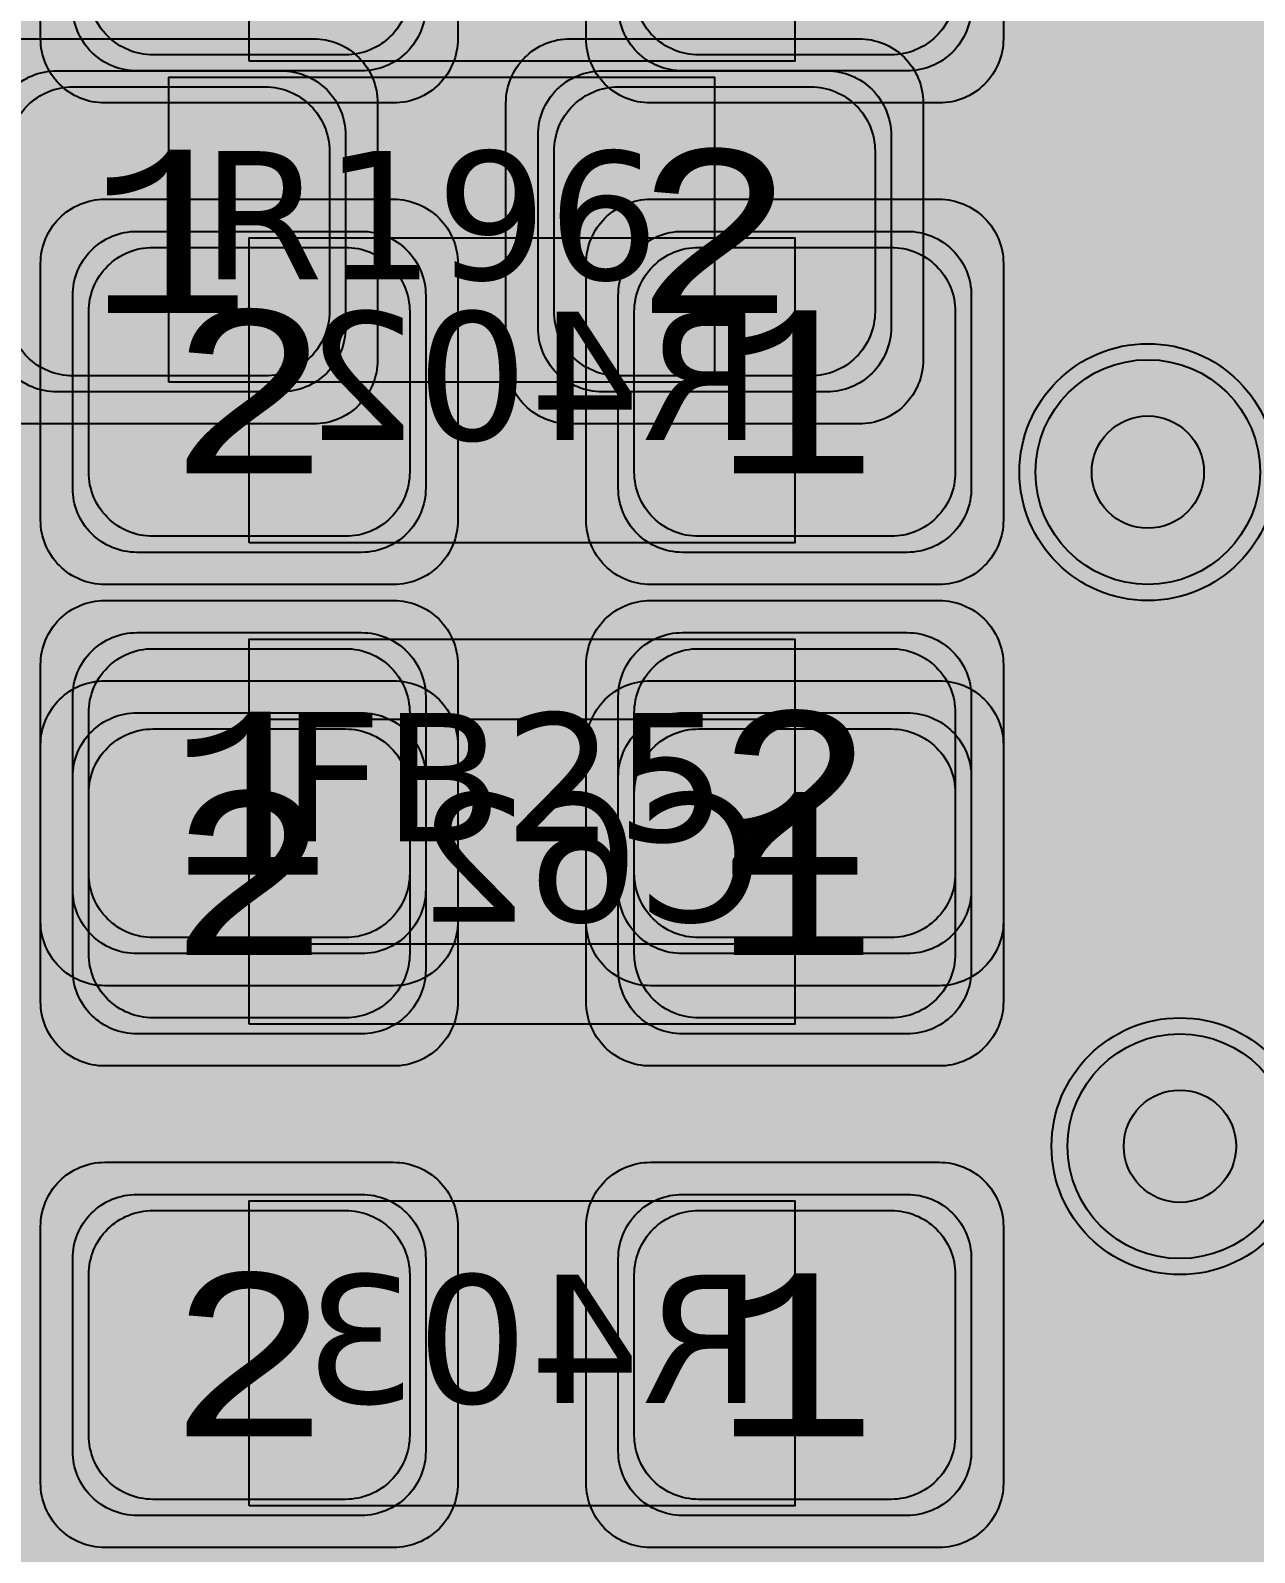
# Model space of a CAD drawing. Extents: x -28 to 199, y -61 to 255.
# Drawn here: x 136.218 to 140.033, y 106.134 to 110.876 of the extents above; entities that cross this region are included whole.
import ezdxf
from ezdxf.enums import TextEntityAlignment as Align

# ---------------------------------------------------------------- set-up
doc = ezdxf.new("R2010")
doc.units = 0
doc.header["$MEASUREMENT"] = 0
for name, color, linetype in [('ASSEMBLY_OUTLINES_BTM', 191, 'CONTINUOUS'), ('ASSEMBLY_OUTLINES_TOP', 102, 'CONTINUOUS'), ('ASSEMBLY_PART_NUMBERS_BTM', 191, 'CONTINUOUS'), ('ASSEMBLY_PART_NUMBERS_TOP', 102, 'CONTINUOUS'), ('ASSEMBLY_REF_DES_BTM', 191, 'CONTINUOUS'), ('ASSEMBLY_REF_DES_TOP', 102, 'CONTINUOUS'), ('DRILL_DRAWING', 21, 'CONTINUOUS'), ('GENERATED_SILKSCREEN_BTM', 255, 'CONTINUOUS'), ('GENERATED_SILKSCREEN_TOP', 140, 'CONTINUOUS'), ('PART_PADS_SMD_BTM', 10, 'CONTINUOUS'), ('PART_PADS_SMD_TOP', 150, 'CONTINUOUS'), ('PIN_NUMBERS_BTM', 8, 'CONTINUOUS'), ('PIN_NUMBERS_TOP', 8, 'CONTINUOUS'), ('PLACEMENT_OUTLINES_BTM', 222, 'CONTINUOUS'), ('PLACEMENT_OUTLINES_TOP', 130, 'CONTINUOUS'), ('PLANE_SHAPES_LAYER_2', 230, 'CONTINUOUS'), ('PLANE_SHAPES_LAYER_3', 81, 'CONTINUOUS'), ('SILKSCREEN_OUTLINES_BTM', 211, 'CONTINUOUS'), ('SILKSCREEN_OUTLINES_TOP', 150, 'CONTINUOUS'), ('SILKSCREEN_REF_DES_TOP', 150, 'CONTINUOUS'), ('SOLDERMASK_PADS_BTM', 12, 'CONTINUOUS'), ('SOLDERMASK_PADS_TOP', 180, 'CONTINUOUS'), ('SOLDERPASTE_PADS_BTM', 12, 'CONTINUOUS'), ('SOLDERPASTE_PADS_TOP', 180, 'CONTINUOUS'), ('TRACES_LAYER_2', 230, 'CONTINUOUS'), ('TRACES_LAYER_3', 81, 'CONTINUOUS'), ('TRACES_LAYER_BOTTOM', 10, 'CONTINUOUS'), ('TRACES_LAYER_TOP', 150, 'CONTINUOUS'), ('VIA_HOLES_LAYER_2', 30, 'CONTINUOUS'), ('VIA_HOLES_LAYER_3', 30, 'CONTINUOUS'), ('VIA_HOLES_LAYER_BOTTOM', 30, 'CONTINUOUS'), ('VIA_HOLES_LAYER_TOP', 30, 'CONTINUOUS'), ('VIA_PADS_LAYER_2', 230, 'CONTINUOUS'), ('VIA_PADS_LAYER_3', 81, 'CONTINUOUS'), ('VIA_PADS_LAYER_BOTTOM', 10, 'CONTINUOUS'), ('VIA_PADS_LAYER_TOP', 150, 'CONTINUOUS')]:
    doc.layers.add(name, color=color, linetype=linetype)
doc.styles.add('COURIER_NEW', font='COUR.TTF')
doc.styles.add('VERDANA', font='verdana.TTF')
doc.styles.add('VERIBEST_GERBER_0', font='txt')

msp = doc.modelspace()

# ---------------------------------------------------------------- hatches: boundary and pattern name
at = {"layer": 'PLANE_SHAPES_LAYER_2'}
h = msp.add_hatch(color=256, dxfattribs=at)
h.paths.add_polyline_path([(169.5, 129.25), (149.5, 129.25), (142.25, 122), (142.25, 90.5), (147.5, 90.5), (147.5, 80), (154, 80), (154, 69.25), (131.75, 69.25), (131.75, 73.25), (121.25, 73.25), (121.25, 81), (110.5, 81), (110.5, 125.75), (106.5, 125.75), (106.5, 128.75), (93.5, 128.75), (93.5, 120.25), (91.75, 120.25), (91.75, 121.5), (80, 121.5), (80, 118.25), (73.25, 118.25), (73.25, 124.5), (67.5, 124.5), (67.5, 128), (57.75, 128), (57.75, 120.25), (55.25, 120.25), (55.25, 121.5), (47.5, 121.5), (47.5, 119), (35, 119), (35, 134.75), (32.75, 134.75), (32.75, 159.75), (29.25, 159.75), (29.25, 175.25), (22.5, 175.25), (22.5, 195.25), (17.25, 195.25), (17.25, 198), (22.5, 198), (22.5, 216.5), (40.25, 216.5), (40.25, 235.5), (54.5, 235.5), (54.5, 254), (87.25, 254), (87.25, 236.25), (86.25, 236.25), (86.25, 228.75), (81, 228.75), (81, 218.75), (95.25, 218.75), (95.25, 194.5), (87, 194.5), (87, 172), (131.1, 172), (131.1, 208.75), (115.5, 208.75), (115.5, 213.75), (106.75, 213.75), (106.75, 218.75), (110.25, 222.25), (110.25, 226.25), (142.5, 226.25), (142.5, 221.5), (160.5, 221.5), (160.5, 240.75), (169.5, 240.75)])
h.paths.add_polyline_path([(35.5, 149.5), (41.75, 149.5), (41.75, 152), (39.25, 152), (39.25, 154), (37.75, 154), (37.75, 152), (35.5, 152)], flags=16)
h.paths.add_polyline_path([(37.5, 125.75), (37.5, 128.75), (42.75, 128.75), (42.75, 125.75)], flags=16)
h.paths.add_polyline_path([(52, 127.75), (52, 130.75), (54.25, 130.75), (54.25, 127.75)], flags=16)
h.paths.add_polyline_path([(50.75, 219.5), (50.75, 226.5), (71.75, 226.5), (71.75, 219.5)], flags=16)
h.paths.add_polyline_path([(66.5, 150.75), (66.5, 177.5), (72.25, 177.5), (72.25, 150.75)], flags=16)
h.paths.add_polyline_path([(47.25, 185.25), (73, 185.25), (73, 188.25), (70.25, 188.25), (70.25, 191), (47.25, 191)], flags=16)
h.paths.add_polyline_path([(84.5, 208), (84.5, 212.75), (85, 212.75), (85, 208)], flags=16)
h.paths.add_polyline_path([(61.5, 137.25), (87.75, 137.25), (87.75, 140.5), (84.75, 140.5), (84.75, 143), (61.5, 143)], flags=16)
h.paths.add_polyline_path([(88.75, 127), (88.75, 130), (91, 130), (91, 127)], flags=16)
h.paths.add_polyline_path([(85.5, 130.25), (85.5, 132.5), (91, 132.5), (91, 130.25)], flags=16)
h.paths.add_polyline_path([(108.75, 142.25), (135.75, 142.25), (135.75, 145.75), (132.25, 145.75), (132.25, 149), (108.75, 149)], flags=16)
h.paths.add_polyline_path([(114.25, 126.75), (140.75, 126.75), (140.75, 129.75), (137.25, 129.75), (137.25, 133), (114.25, 133)], flags=16)
h.paths.add_polyline_path([(155.25, 180.25), (166.25, 180.25), (166.25, 186.25), (152.25, 186.25), (152.25, 183), (155.25, 183)], flags=16)
at = {"layer": 'PLANE_SHAPES_LAYER_3'}
h = msp.add_hatch(color=256, dxfattribs=at)
h.paths.add_polyline_path([(169.5, 129.25), (149.5, 129.25), (142.25, 122), (142.25, 90.5), (147.5, 90.5), (147.5, 80), (154, 80), (154, 69.25), (131.75, 69.25), (131.75, 73.25), (121.25, 73.25), (121.25, 81), (110.5, 81), (110.5, 125.75), (106.5, 125.75), (106.5, 128.75), (93.5, 128.75), (93.5, 120.25), (91.75, 120.25), (91.75, 121.5), (80, 121.5), (80, 118.25), (73.25, 118.25), (73.25, 124.5), (67.5, 124.5), (67.5, 127.75), (58.25, 127.75), (58.25, 130.25), (88.75, 130.25), (88.75, 127), (91, 127), (91, 132.5), (55, 132.5), (55, 131.25), (52, 131.25), (52, 127.75), (55, 127.75), (55, 127.25), (57.75, 127.25), (57.75, 120.25), (55.25, 120.25), (55.25, 121.5), (47.5, 121.5), (47.5, 119), (35, 119), (35, 134.75), (32.75, 134.75), (32.75, 159.75), (29.25, 159.75), (29.25, 175.25), (22.5, 175.25), (22.5, 195.25), (17.25, 195.25), (17.25, 198), (22.5, 198), (22.5, 216.5), (40.25, 216.5), (40.25, 235.5), (54.5, 235.5), (54.5, 254), (87.25, 254), (87.25, 236.25), (86.25, 236.25), (86.25, 228.75), (81, 228.75), (81, 218.75), (95.25, 218.75), (95.25, 194.5), (87, 194.5), (87, 172), (131.1, 172), (131.1, 208.75), (115.5, 208.75), (115.5, 213.75), (106.75, 213.75), (106.75, 218.75), (110.25, 222.25), (110.25, 226.25), (142.5, 226.25), (142.5, 221.5), (160.5, 221.5), (160.5, 240.75), (169.5, 240.75)])
h.paths.add_polyline_path([(35.5, 149.5), (41.75, 149.5), (41.75, 152), (39.25, 152), (39.25, 154), (37.75, 154), (37.75, 152), (35.5, 152)], flags=16)
h.paths.add_polyline_path([(37.5, 125.75), (37.5, 128.75), (42.75, 128.75), (42.75, 125.75)], flags=16)
h.paths.add_polyline_path([(50.75, 219.5), (50.75, 226.5), (71.75, 226.5), (71.75, 219.5)], flags=16)
h.paths.add_polyline_path([(66.5, 150.75), (66.5, 177.5), (72.25, 177.5), (72.25, 150.75)], flags=16)
h.paths.add_polyline_path([(47.25, 185.25), (73, 185.25), (73, 188.25), (70.25, 188.25), (70.25, 191), (47.25, 191)], flags=16)
h.paths.add_polyline_path([(84.5, 208), (84.5, 212.75), (85, 212.75), (85, 208)], flags=16)
h.paths.add_polyline_path([(61.5, 137.25), (87.75, 137.25), (87.75, 140.5), (84.75, 140.5), (84.75, 143), (61.5, 143)], flags=16)
h.paths.add_polyline_path([(108.75, 142.25), (135.75, 142.25), (135.75, 145.75), (132.25, 145.75), (132.25, 149), (108.75, 149)], flags=16)
h.paths.add_polyline_path([(114.25, 126.75), (140.75, 126.75), (140.75, 129.75), (137.25, 129.75), (137.25, 133), (114.25, 133)], flags=16)
h.paths.add_polyline_path([(155.25, 180.25), (166.25, 180.25), (166.25, 186.25), (152.25, 186.25), (152.25, 183), (155.25, 183)], flags=16)
at = {"layer": 'VIA_HOLES_LAYER_2'}
h = msp.add_hatch(color=256, dxfattribs=at)
edge = h.paths.add_edge_path()
edge.add_arc((139.7, 109.5), 0.175, 0, 360)
h = msp.add_hatch(color=256, dxfattribs=at)
edge = h.paths.add_edge_path()
edge.add_arc((139.8, 107.4), 0.175, 0, 360)
at = {"layer": 'VIA_HOLES_LAYER_3'}
h = msp.add_hatch(color=256, dxfattribs=at)
edge = h.paths.add_edge_path()
edge.add_arc((139.7, 109.5), 0.175, 0, 360)
h = msp.add_hatch(color=256, dxfattribs=at)
edge = h.paths.add_edge_path()
edge.add_arc((139.8, 107.4), 0.175, 0, 360)
at = {"layer": 'VIA_HOLES_LAYER_BOTTOM'}
h = msp.add_hatch(color=256, dxfattribs=at)
edge = h.paths.add_edge_path()
edge.add_arc((139.7, 109.5), 0.175, 0, 360)
h = msp.add_hatch(color=256, dxfattribs=at)
edge = h.paths.add_edge_path()
edge.add_arc((139.8, 107.4), 0.175, 0, 360)
at = {"layer": 'VIA_HOLES_LAYER_TOP'}
h = msp.add_hatch(color=256, dxfattribs=at)
edge = h.paths.add_edge_path()
edge.add_arc((139.7, 109.5), 0.175, 0, 360)
h = msp.add_hatch(color=256, dxfattribs=at)
edge = h.paths.add_edge_path()
edge.add_arc((139.8, 107.4), 0.175, 0, 360)

# ---------------------------------------------------------------- linework, layer by layer
at = {"layer": 'ASSEMBLY_OUTLINES_BTM'}
for points in [[(136.9, 110.78), (136.9, 111.73), (138.6, 111.73), (138.6, 110.78)], [(136.9, 109.28), (136.9, 110.23), (138.6, 110.23), (138.6, 109.28)], [(136.9, 107.78), (136.9, 108.73), (138.6, 108.73), (138.6, 107.78)], [(136.9, 106.28), (136.9, 107.23), (138.6, 107.23), (138.6, 106.28)]]:
    msp.add_lwpolyline(points, close=True, dxfattribs=at)
at = {"layer": 'ASSEMBLY_OUTLINES_TOP'}
for points in [[(136.65, 109.78), (136.65, 110.73), (138.35, 110.73), (138.35, 109.78)], [(136.9, 108.03), (136.9, 108.98), (138.6, 108.98), (138.6, 108.03)]]:
    msp.add_lwpolyline(points, close=True, dxfattribs=at)
at = {"layer": 'GENERATED_SILKSCREEN_BTM', "const_width": 0.15}
for points in [[(140.3912, 111.064), (140.3912, 110.86), (140.268, 110.7592), (140.0096, 110.7592), (139.8848, 110.86), (139.8848, 111.064), (140.0096, 111.1656), (140.268, 111.1656), (140.3912, 111.064)], [(139.8528, 111.072), (139.8528, 110.852), (139.8536, 110.848), (139.8552, 110.8448), (139.856, 110.8416), (139.8584, 110.8392), (139.9928, 110.7296), (139.9968, 110.728), (139.9976, 110.7272), (140, 110.7272), (140.0008, 110.7264), (140.0016, 110.7264), (140.0032, 110.7264), (140.2728, 110.7264)], [(140.1928, 108.9732), (140.0584, 108.8636), (140.056, 108.8596), (140.0552, 108.8564), (140.0536, 108.854), (140.0528, 108.8508), (140.0528, 108.7412), (140.0536, 108.738), (140.0552, 108.7332), (140.056, 108.7292), (140.0584, 108.7276), (140.5912, 108.2948)], [(140.6168, 108.3156), (140.0848, 108.7492), (140.0848, 108.8428), (140.2096, 108.9436)], [(140.5912, 108.2092), (140.0688, 108.2092), (140.0632, 108.2076), (140.0584, 108.2044), (140.056, 108.1988), (140.0552, 108.1924), (140.056, 108.1868), (140.0584, 108.1812), (140.0632, 108.178), (140.0688, 108.1764), (140.608, 108.1764)], [(140.3736, 106.0764), (140.104, 106.0764), (140.1, 106.0756), (140.0984, 106.0748), (140.0968, 106.074), (140.0936, 106.0732), (139.9584, 105.9636)]]:
    msp.add_lwpolyline(points, dxfattribs=at)
for points in [[(138.033844, 110.779995), (137.466156, 110.779995, 1.1642e-05), (137.466164, 110.780005), (138.033836, 110.780005, 1.1642e-05), (138.033844, 110.779995)], [(138.042098, 110.230005, 1.22306e-05), (138.042089, 110.229995), (137.457911, 110.229995, 1.22306e-05), (137.457902, 110.230005), (138.042098, 110.230005)], [(138.033844, 109.279995), (137.466156, 109.279995, 1.1642e-05), (137.466164, 109.280005), (138.033836, 109.280005, 1.1642e-05), (138.033844, 109.279995)], [(138.042098, 108.730005, 1.22306e-05), (138.042089, 108.729995), (137.457911, 108.729995, 1.22306e-05), (137.457902, 108.730005), (138.042098, 108.730005)], [(138.033844, 107.779995), (137.466156, 107.779995, 1.1642e-05), (137.466164, 107.780005), (138.033836, 107.780005, 1.1642e-05), (138.033844, 107.779995)], [(138.042098, 107.230005, 1.22306e-05), (138.042089, 107.229995), (137.457911, 107.229995, 1.22306e-05), (137.457902, 107.230005), (138.042098, 107.230005)], [(138.033844, 106.279995), (137.466156, 106.279995, 1.1642e-05), (137.466164, 106.280005), (138.033836, 106.280005, 1.1642e-05), (138.033844, 106.279995)]]:
    msp.add_lwpolyline(points, format="xyb", dxfattribs=at)
at = {"layer": 'GENERATED_SILKSCREEN_TOP', "const_width": 0.15}
for points in [[(139.874, 110.5724), (139.8764, 110.574), (139.8772, 110.578), (139.8796, 110.582), (139.8796, 110.586), (139.8796, 110.7508), (139.8796, 110.7548), (139.8772, 110.7572), (139.8772, 110.7596), (139.8764, 110.7604), (139.8756, 110.7612), (139.874, 110.7628), (139.738, 110.8732), (139.734, 110.8748), (139.7308, 110.8756), (139.7276, 110.8764), (139.3244, 110.8764), (139.3172, 110.8748), (139.3124, 110.8708), (139.3084, 110.866), (139.3068, 110.8604), (139.3068, 110.0924), (139.3084, 110.086), (139.3124, 110.082), (139.3172, 110.0796), (139.3228, 110.0788), (139.3292, 110.0796), (139.3348, 110.082), (139.3388, 110.086), (139.3404, 110.0924), (139.3404, 110.4604), (139.7164, 110.4604), (139.8476, 110.0876), (139.8508, 110.082), (139.8564, 110.0788), (139.8628, 110.078), (139.8676, 110.0796), (139.8724, 110.082), (139.8764, 110.086), (139.8788, 110.0916), (139.8772, 110.098), (139.746, 110.4708), (139.874, 110.5724)], [(139.3404, 110.8436), (139.7228, 110.8436), (139.8476, 110.7428), (139.8476, 110.594), (139.7228, 110.4924), (139.3404, 110.4924), (139.3404, 110.8436)], [(140.0132, 108.8436), (140.0188, 108.8452), (140.0236, 108.8484), (140.026, 108.854), (140.0268, 108.8596), (140.026, 108.866), (140.0236, 108.8708), (140.0188, 108.8748), (140.0132, 108.8764), (139.4732, 108.8764), (139.4676, 108.8748), (139.4628, 108.8708), (139.4588, 108.866), (139.4572, 108.8604), (139.4572, 108.0924), (139.4588, 108.0868), (139.4628, 108.082), (139.4676, 108.0796), (139.4732, 108.0788), (139.4796, 108.0796), (139.4852, 108.082), (139.4892, 108.0868), (139.4908, 108.0924), (139.4908, 108.4964), (139.8532, 108.4964), (139.8588, 108.4972), (139.8636, 108.5012), (139.866, 108.5068), (139.8668, 108.5124), (139.866, 108.518), (139.8636, 108.5236), (139.8588, 108.5276), (139.8532, 108.5292), (139.4908, 108.5292), (139.4908, 108.8436), (140.0132, 108.8436)], [(136.6132, 107.5136), (136.6188, 107.5152), (136.6236, 107.5184), (136.626, 107.524), (136.6268, 107.5296), (136.626, 107.536), (136.6236, 107.5408), (136.6188, 107.5448), (136.6132, 107.5464), (136.0732, 107.5464)], [(136.0908, 107.5136), (136.6132, 107.5136)], [(137.3588, 107.4264), (137.2556, 107.5408), (137.25, 107.5448), (137.2444, 107.5464), (136.8292, 107.5464), (136.8236, 107.5448), (136.8188, 107.5408), (136.8148, 107.536), (136.8132, 107.5304), (136.8132, 107.1808), (136.8132, 107.1784), (136.8132, 107.176), (136.8132, 106.7624), (136.8148, 106.7568), (136.8188, 106.7512), (136.8236, 106.7472), (136.8292, 106.7464), (137.2492, 106.7464), (137.3804, 106.8608), (137.3836, 106.8656), (137.3852, 106.872), (137.3852, 107.0432), (137.2676, 107.176), (137.3516, 107.2432), (137.354, 107.2464), (137.3564, 107.2504), (137.358, 107.2544), (137.3588, 107.2568), (137.3588, 107.4264)], [(136.8468, 107.5136), (137.2364, 107.5136), (137.326, 107.4136), (137.326, 107.2656), (137.2372, 107.1944), (136.8468, 107.1944), (136.8468, 107.5136)], [(138.0012, 107.5432), (138.1356, 107.4336), (138.138, 107.4296), (138.1388, 107.4264), (138.1404, 107.424), (138.1412, 107.4208), (138.1412, 107.3112), (138.1404, 107.308), (138.1388, 107.3032), (138.138, 107.2992), (138.1356, 107.2976), (137.6028, 106.8648), (137.6028, 106.7792), (138.1252, 106.7792), (138.1308, 106.7776), (138.1356, 106.7744), (138.138, 106.7688), (138.1388, 106.7624), (138.138, 106.7568), (138.1356, 106.7512), (138.1308, 106.748), (138.1252, 106.7464), (137.586, 106.7464), (137.5796, 106.748), (137.5756, 106.752), (137.5716, 106.756), (137.57, 106.7624), (137.57, 106.872), (137.5708, 106.8744), (137.5724, 106.88), (137.574, 106.8824), (137.5756, 106.884), (137.5772, 106.8856), (138.1092, 107.3192), (138.1092, 107.4128), (137.9844, 107.5136), (137.726, 107.5136), (137.5956, 107.4072), (137.59, 107.4056), (137.5844, 107.4064), (137.5796, 107.4088), (137.5764, 107.4136), (137.5732, 107.4184), (137.5724, 107.424), (137.5724, 107.4272), (137.5732, 107.4296), (137.5772, 107.4336), (137.7116, 107.5432), (137.7148, 107.544), (137.7172, 107.5448), (137.718, 107.5456), (137.7212, 107.5464), (137.9908, 107.5464), (137.994, 107.5456), (137.9948, 107.5456), (137.9956, 107.5448), (137.998, 107.544), (138.0012, 107.5432)], [(138.7572, 107.5432), (138.8916, 107.4336), (138.8956, 107.4296), (138.8964, 107.4232), (138.8956, 107.4184), (138.894, 107.4144), (138.8916, 107.4112), (138.8876, 107.408), (138.8836, 107.4056), (138.8796, 107.4048), (138.8756, 107.4048), (138.8724, 107.4072), (138.7412, 107.5136), (138.482, 107.5136), (138.3588, 107.4128), (138.3588, 107.1256), (138.4676, 107.2144), (138.4708, 107.2152), (138.4724, 107.216), (138.4732, 107.216), (138.4732, 107.2168), (138.4772, 107.2176), (138.7468, 107.2176), (138.75, 107.2168), (138.75, 107.216), (138.7516, 107.216), (138.754, 107.2152), (138.7564, 107.2144), (138.8916, 107.1056), (138.8924, 107.1032), (138.894, 107.1024), (138.8948, 107.1016), (138.8948, 107.1), (138.8964, 107.0944), (138.8972, 107.092), (138.8972, 106.872), (138.8964, 106.868), (138.8948, 106.8648), (138.894, 106.8616), (138.8916, 106.8592), (138.7572, 106.7496), (138.7532, 106.748), (138.7524, 106.7472), (138.7508, 106.7472), (138.7492, 106.7464), (138.7484, 106.7464), (138.7468, 106.7464), (138.4772, 106.7464), (138.474, 106.7472), (138.4708, 106.748), (138.4676, 106.7496), (138.3332, 106.8592), (138.3316, 106.8608), (138.33, 106.8616), (138.3284, 106.864), (138.3268, 106.8696), (138.326, 106.872), (138.326, 107.4208), (138.3268, 107.4248), (138.3284, 107.428), (138.33, 107.4296), (138.3316, 107.4312), (138.3332, 107.4336), (138.4676, 107.5432), (138.4708, 107.544), (138.4732, 107.5448), (138.474, 107.5456), (138.4772, 107.5464), (138.7468, 107.5464), (138.75, 107.5456), (138.7508, 107.5456), (138.7516, 107.5448), (138.754, 107.544), (138.7572, 107.5432)], [(136.0908, 107.1664), (136.4532, 107.1664), (136.4588, 107.1672), (136.4636, 107.1712), (136.466, 107.1768), (136.4668, 107.1824), (136.466, 107.188), (136.4636, 107.1936), (136.4588, 107.1976), (136.4532, 107.1992), (136.0908, 107.1992)], [(138.3588, 107.084), (138.3588, 106.88), (138.482, 106.7792), (138.7404, 106.7792), (138.8652, 106.88), (138.8652, 107.084), (138.7404, 107.1856), (138.482, 107.1856), (138.3588, 107.084)], [(136.8468, 107.1616), (137.2356, 107.1616), (137.3532, 107.0296), (137.3532, 106.8792), (137.2372, 106.7792), (136.8468, 106.7792), (136.8468, 107.1616)], [(137.6576, 105.652), (137.6576, 106.2008), (137.6584, 106.2048), (137.66, 106.208), (137.6616, 106.2096), (137.6624, 106.2112), (137.664, 106.2136), (137.7992, 106.3232), (137.8016, 106.324), (137.804, 106.3248), (137.8048, 106.3256), (137.808, 106.3264), (138.0776, 106.3264), (138.0816, 106.3256), (138.0832, 106.3248), (138.0856, 106.324), (138.088, 106.3232), (138.2232, 106.2136), (138.2264, 106.2096), (138.228, 106.2032), (138.2272, 106.1984), (138.2256, 106.1944), (138.2232, 106.1912), (138.2192, 106.188), (138.2152, 106.1856), (138.2112, 106.1848), (138.2072, 106.1848), (138.204, 106.1872), (138.072, 106.2936), (137.8136, 106.2936), (137.6904, 106.1928), (137.6904, 105.66)], [(138.412, 105.652), (138.412, 106.2008), (138.4128, 106.2048), (138.4144, 106.208), (138.416, 106.2096), (138.4176, 106.2112), (138.4192, 106.2136), (138.5536, 106.3232), (138.5568, 106.324), (138.5592, 106.3248), (138.56, 106.3256), (138.5632, 106.3264), (138.8328, 106.3264), (138.836, 106.3256), (138.8368, 106.3256), (138.8376, 106.3248), (138.84, 106.324), (138.8432, 106.3232)], [(139.1752, 106.2136), (139.3096, 106.3232), (139.3128, 106.324), (139.3152, 106.3248), (139.316, 106.3256), (139.3192, 106.3264), (139.5888, 106.3264), (139.592, 106.3256), (139.5928, 106.3256), (139.5936, 106.3248), (139.596, 106.324), (139.5992, 106.3232), (139.7336, 106.2136), (139.736, 106.2096), (139.7368, 106.2064), (139.7384, 106.204), (139.7392, 106.2008), (139.7392, 105.652)], [(138.8432, 106.3232), (138.9776, 106.2136), (138.9816, 106.2096), (138.9824, 106.2032), (138.9816, 106.1984), (138.98, 106.1944), (138.9776, 106.1912), (138.9736, 106.188), (138.9696, 106.1856), (138.9656, 106.1848), (138.9616, 106.1848), (138.9584, 106.1872), (138.8272, 106.2936), (138.568, 106.2936), (138.4448, 106.1928), (138.4448, 105.9056)], [(139.2008, 106.1928), (139.2008, 105.66), (139.248, 105.62), (139.6352, 106.2512), (139.5824, 106.2936), (139.324, 106.2936), (139.2008, 106.1928)], [(139.2736, 105.5992), (139.324, 105.5592), (139.5824, 105.5592), (139.7072, 105.66), (139.7072, 106.1928), (139.66, 106.2304), (139.2736, 105.5992)], [(139.168, 105.652), (139.168, 106.2008), (139.1688, 106.204), (139.1704, 106.2064), (139.172, 106.2096), (139.1752, 106.2136)]]:
    msp.add_lwpolyline(points, dxfattribs=at)
for points in [[(137.792098, 110.730005, 1.22306e-05), (137.792089, 110.729995), (137.207911, 110.729995, 1.22306e-05), (137.207902, 110.730005), (137.792098, 110.730005)], [(137.783844, 109.779995), (137.216156, 109.779995, 1.1642e-05), (137.216164, 109.780005), (137.783836, 109.780005, 1.1642e-05), (137.783844, 109.779995)], [(138.042098, 108.980005, 1.22306e-05), (138.042089, 108.979995), (137.457911, 108.979995, 1.22306e-05), (137.457902, 108.980005), (138.042098, 108.980005)], [(138.033844, 108.029995), (137.466156, 108.029995, 1.1642e-05), (137.466164, 108.030005), (138.033836, 108.030005, 1.1642e-05), (138.033844, 108.029995)]]:
    msp.add_lwpolyline(points, format="xyb", dxfattribs=at)
at = {"layer": 'PART_PADS_SMD_BTM'}
for points in [[(137.45, 110.95, -0.4142135624), (137.25, 110.75), (136.55, 110.75, -0.4142135624), (136.35, 110.95), (136.35, 111.55, -0.4142135624), (136.55, 111.75), (137.25, 111.75, -0.4142135624), (137.45, 111.55)], [(139.15, 110.95, -0.4142135624), (138.95, 110.75), (138.25, 110.75, -0.4142135624), (138.05, 110.95), (138.05, 111.55, -0.4142135624), (138.25, 111.75), (138.95, 111.75, -0.4142135624), (139.15, 111.55)], [(137.45, 109.45, -0.4142135624), (137.25, 109.25), (136.55, 109.25, -0.4142135624), (136.35, 109.45), (136.35, 110.05, -0.4142135624), (136.55, 110.25), (137.25, 110.25, -0.4142135624), (137.45, 110.05)], [(139.15, 109.45, -0.4142135624), (138.95, 109.25), (138.25, 109.25, -0.4142135624), (138.05, 109.45), (138.05, 110.05, -0.4142135624), (138.25, 110.25), (138.95, 110.25, -0.4142135624), (139.15, 110.05)], [(137.45, 107.95, -0.4142135624), (137.25, 107.75), (136.55, 107.75, -0.4142135624), (136.35, 107.95), (136.35, 108.55, -0.4142135624), (136.55, 108.75), (137.25, 108.75, -0.4142135624), (137.45, 108.55)], [(139.15, 107.95, -0.4142135624), (138.95, 107.75), (138.25, 107.75, -0.4142135624), (138.05, 107.95), (138.05, 108.55, -0.4142135624), (138.25, 108.75), (138.95, 108.75, -0.4142135624), (139.15, 108.55)], [(137.45, 106.45, -0.4142135624), (137.25, 106.25), (136.55, 106.25, -0.4142135624), (136.35, 106.45), (136.35, 107.05, -0.4142135624), (136.55, 107.25), (137.25, 107.25, -0.4142135624), (137.45, 107.05)], [(139.15, 106.45, -0.4142135624), (138.95, 106.25), (138.25, 106.25, -0.4142135624), (138.05, 106.45), (138.05, 107.05, -0.4142135624), (138.25, 107.25), (138.95, 107.25, -0.4142135624), (139.15, 107.05)]]:
    msp.add_lwpolyline(points, format="xyb", close=True, dxfattribs=at)
at = {"layer": 'PART_PADS_SMD_TOP'}
for points in [[(136.1, 110.55, -0.4142135624), (136.3, 110.75), (137, 110.75, -0.4142135624), (137.2, 110.55), (137.2, 109.95, -0.4142135624), (137, 109.75), (136.3, 109.75, -0.4142135624), (136.1, 109.95)], [(137.8, 110.55, -0.4142135624), (138, 110.75), (138.7, 110.75, -0.4142135624), (138.9, 110.55), (138.9, 109.95, -0.4142135624), (138.7, 109.75), (138, 109.75, -0.4142135624), (137.8, 109.95)], [(136.35, 108.8, -0.4142135624), (136.55, 109), (137.25, 109, -0.4142135624), (137.45, 108.8), (137.45, 108.2, -0.4142135624), (137.25, 108), (136.55, 108, -0.4142135624), (136.35, 108.2)], [(138.05, 108.8, -0.4142135624), (138.25, 109), (138.95, 109, -0.4142135624), (139.15, 108.8), (139.15, 108.2, -0.4142135624), (138.95, 108), (138.25, 108, -0.4142135624), (138.05, 108.2)]]:
    msp.add_lwpolyline(points, format="xyb", close=True, dxfattribs=at)
at = {"layer": 'PLACEMENT_OUTLINES_BTM'}
for points in [[(136.9, 110.78), (136.9, 111.73), (138.6, 111.73), (138.6, 110.78)], [(136.9, 109.28), (136.9, 110.23), (138.6, 110.23), (138.6, 109.28)], [(136.9, 107.78), (136.9, 108.73), (138.6, 108.73), (138.6, 107.78)], [(136.9, 106.28), (136.9, 107.23), (138.6, 107.23), (138.6, 106.28)]]:
    msp.add_lwpolyline(points, close=True, dxfattribs=at)
at = {"layer": 'PLACEMENT_OUTLINES_TOP'}
for points in [[(136.65, 109.78), (136.65, 110.73), (138.35, 110.73), (138.35, 109.78)], [(136.9, 108.03), (136.9, 108.98), (138.6, 108.98), (138.6, 108.03)]]:
    msp.add_lwpolyline(points, close=True, dxfattribs=at)
at = {"layer": 'SILKSCREEN_OUTLINES_BTM'}
for points in [[(136.9, 110.78), (136.9, 111.73), (138.6, 111.73), (138.6, 110.78)], [(136.9, 109.28), (136.9, 110.23), (138.6, 110.23), (138.6, 109.28)], [(136.9, 107.78), (136.9, 108.73), (138.6, 108.73), (138.6, 107.78)], [(136.9, 106.28), (136.9, 107.23), (138.6, 107.23), (138.6, 106.28)]]:
    msp.add_lwpolyline(points, close=True, dxfattribs=at)
at = {"layer": 'SILKSCREEN_OUTLINES_TOP'}
for points in [[(136.65, 109.78), (136.65, 110.73), (138.35, 110.73), (138.35, 109.78)], [(136.9, 108.03), (136.9, 108.98), (138.6, 108.98), (138.6, 108.03)]]:
    msp.add_lwpolyline(points, close=True, dxfattribs=at)
at = {"layer": 'SOLDERMASK_PADS_BTM'}
for points in [[(137.55, 110.85, -0.4142135624), (137.35, 110.65), (136.45, 110.65, -0.4142135624), (136.25, 110.85), (136.25, 111.65, -0.4142135624), (136.45, 111.85), (137.35, 111.85, -0.4142135624), (137.55, 111.65)], [(139.25, 110.85, -0.4142135624), (139.05, 110.65), (138.15, 110.65, -0.4142135624), (137.95, 110.85), (137.95, 111.65, -0.4142135624), (138.15, 111.85), (139.05, 111.85, -0.4142135624), (139.25, 111.65)], [(137.55, 109.35, -0.4142135624), (137.35, 109.15), (136.45, 109.15, -0.4142135624), (136.25, 109.35), (136.25, 110.15, -0.4142135624), (136.45, 110.35), (137.35, 110.35, -0.4142135624), (137.55, 110.15)], [(139.25, 109.35, -0.4142135624), (139.05, 109.15), (138.15, 109.15, -0.4142135624), (137.95, 109.35), (137.95, 110.15, -0.4142135624), (138.15, 110.35), (139.05, 110.35, -0.4142135624), (139.25, 110.15)], [(137.55, 107.85, -0.4142135624), (137.35, 107.65), (136.45, 107.65, -0.4142135624), (136.25, 107.85), (136.25, 108.65, -0.4142135624), (136.45, 108.85), (137.35, 108.85, -0.4142135624), (137.55, 108.65)], [(139.25, 107.85, -0.4142135624), (139.05, 107.65), (138.15, 107.65, -0.4142135624), (137.95, 107.85), (137.95, 108.65, -0.4142135624), (138.15, 108.85), (139.05, 108.85, -0.4142135624), (139.25, 108.65)], [(137.55, 106.35, -0.4142135624), (137.35, 106.15), (136.45, 106.15, -0.4142135624), (136.25, 106.35), (136.25, 107.15, -0.4142135624), (136.45, 107.35), (137.35, 107.35, -0.4142135624), (137.55, 107.15)], [(139.25, 106.35, -0.4142135624), (139.05, 106.15), (138.15, 106.15, -0.4142135624), (137.95, 106.35), (137.95, 107.15, -0.4142135624), (138.15, 107.35), (139.05, 107.35, -0.4142135624), (139.25, 107.15)]]:
    msp.add_lwpolyline(points, format="xyb", close=True, dxfattribs=at)
at = {"layer": 'SOLDERMASK_PADS_TOP'}
for points in [[(136, 110.65, -0.4142135624), (136.2, 110.85), (137.1, 110.85, -0.4142135624), (137.3, 110.65), (137.3, 109.85, -0.4142135624), (137.1, 109.65), (136.2, 109.65, -0.4142135624), (136, 109.85)], [(137.7, 110.65, -0.4142135624), (137.9, 110.85), (138.8, 110.85, -0.4142135624), (139, 110.65), (139, 109.85, -0.4142135624), (138.8, 109.65), (137.9, 109.65, -0.4142135624), (137.7, 109.85)], [(136.25, 108.9, -0.4142135624), (136.45, 109.1), (137.35, 109.1, -0.4142135624), (137.55, 108.9), (137.55, 108.1, -0.4142135624), (137.35, 107.9), (136.45, 107.9, -0.4142135624), (136.25, 108.1)], [(137.95, 108.9, -0.4142135624), (138.15, 109.1), (139.05, 109.1, -0.4142135624), (139.25, 108.9), (139.25, 108.1, -0.4142135624), (139.05, 107.9), (138.15, 107.9, -0.4142135624), (137.95, 108.1)]]:
    msp.add_lwpolyline(points, format="xyb", close=True, dxfattribs=at)
at = {"layer": 'SOLDERPASTE_PADS_BTM'}
for points in [[(137.4, 111, -0.4142135624), (137.2, 110.8), (136.6, 110.8, -0.4142135624), (136.4, 111), (136.4, 111.5, -0.4142135624), (136.6, 111.7), (137.2, 111.7, -0.4142135624), (137.4, 111.5)], [(139.1, 111, -0.4142135624), (138.9, 110.8), (138.3, 110.8, -0.4142135624), (138.1, 111), (138.1, 111.5, -0.4142135624), (138.3, 111.7), (138.9, 111.7, -0.4142135624), (139.1, 111.5)], [(137.4, 109.5, -0.4142135624), (137.2, 109.3), (136.6, 109.3, -0.4142135624), (136.4, 109.5), (136.4, 110, -0.4142135624), (136.6, 110.2), (137.2, 110.2, -0.4142135624), (137.4, 110)], [(139.1, 109.5, -0.4142135624), (138.9, 109.3), (138.3, 109.3, -0.4142135624), (138.1, 109.5), (138.1, 110, -0.4142135624), (138.3, 110.2), (138.9, 110.2, -0.4142135624), (139.1, 110)], [(137.4, 108, -0.4142135624), (137.2, 107.8), (136.6, 107.8, -0.4142135624), (136.4, 108), (136.4, 108.5, -0.4142135624), (136.6, 108.7), (137.2, 108.7, -0.4142135624), (137.4, 108.5)], [(139.1, 108, -0.4142135624), (138.9, 107.8), (138.3, 107.8, -0.4142135624), (138.1, 108), (138.1, 108.5, -0.4142135624), (138.3, 108.7), (138.9, 108.7, -0.4142135624), (139.1, 108.5)], [(137.4, 106.5, -0.4142135624), (137.2, 106.3), (136.6, 106.3, -0.4142135624), (136.4, 106.5), (136.4, 107, -0.4142135624), (136.6, 107.2), (137.2, 107.2, -0.4142135624), (137.4, 107)], [(139.1, 106.5, -0.4142135624), (138.9, 106.3), (138.3, 106.3, -0.4142135624), (138.1, 106.5), (138.1, 107, -0.4142135624), (138.3, 107.2), (138.9, 107.2, -0.4142135624), (139.1, 107)]]:
    msp.add_lwpolyline(points, format="xyb", close=True, dxfattribs=at)
at = {"layer": 'SOLDERPASTE_PADS_TOP'}
for points in [[(136.15, 110.5, -0.4142135624), (136.35, 110.7), (136.95, 110.7, -0.4142135624), (137.15, 110.5), (137.15, 110, -0.4142135624), (136.95, 109.8), (136.35, 109.8, -0.4142135624), (136.15, 110)], [(137.85, 110.5, -0.4142135624), (138.05, 110.7), (138.65, 110.7, -0.4142135624), (138.85, 110.5), (138.85, 110, -0.4142135624), (138.65, 109.8), (138.05, 109.8, -0.4142135624), (137.85, 110)], [(136.4, 108.75, -0.4142135624), (136.6, 108.95), (137.2, 108.95, -0.4142135624), (137.4, 108.75), (137.4, 108.25, -0.4142135624), (137.2, 108.05), (136.6, 108.05, -0.4142135624), (136.4, 108.25)], [(138.1, 108.75, -0.4142135624), (138.3, 108.95), (138.9, 108.95, -0.4142135624), (139.1, 108.75), (139.1, 108.25, -0.4142135624), (138.9, 108.05), (138.3, 108.05, -0.4142135624), (138.1, 108.25)]]:
    msp.add_lwpolyline(points, format="xyb", close=True, dxfattribs=at)
at = {"layer": 'TRACES_LAYER_2', "const_width": 0.5}
for points in [[(144.8, 134.4), (144.8, 129.208675), (140.095325, 124.504), (139.334129, 124.504), (138.746, 123.915871), (138.746, 123.154675), (138.588693, 122.997368), (138.588693, 108.652515), (139.321288, 107.91992), (139.321288, 107.878712), (139.8, 107.4)], [(123.4, 78), (125.557784, 78), (130.2, 82.642216), (130.2, 89.95), (133.825, 93.575), (133.825, 99.952397), (137.469634, 103.597031), (137.469634, 104.803321), (137.562315, 104.896002), (137.562318, 104.896002), (138.004, 105.337684), (138.004, 105.96232), (137.562318, 106.404002), (137.562315, 106.404002), (137.469634, 106.496683), (137.469634, 108.039315), (135.691659, 109.81729), (135.68271, 109.81729), (135.1, 110.4)]]:
    msp.add_lwpolyline(points, dxfattribs=at)
at = {"layer": 'TRACES_LAYER_3', "const_width": 0.5}
for points in [[(141.6, 112.3), (139.931248, 110.631248), (137.331248, 110.631248), (135.865686, 109.165686)], [(126.5, 89.1), (126.5, 92.225734), (129.020266, 94.746), (129.062318, 94.746), (129.504, 95.187682), (129.504, 95.229734), (129.576009, 95.301743), (129.576009, 96.715134), (130.999815, 98.13894), (132.717606, 98.13894), (137.31204, 102.733374), (137.31204, 104.645727), (137.562315, 104.896002), (137.562318, 104.896002), (138.004, 105.337684), (138.004, 105.96232), (136.141387, 107.824933), (136.141387, 108.889985), (135.865686, 109.165686)]]:
    msp.add_lwpolyline(points, dxfattribs=at)
at = {"layer": 'TRACES_LAYER_BOTTOM'}
for points, const_width in [([(133.95, 109.73), (134.724479, 109.73), (134.736713, 109.717766), (135.413808, 109.717766), (135.446042, 109.75), (136.9, 109.75)], 0.35), ([(136.9, 109.75), (136.9, 108.25)], 0.35), ([(138.6, 109.75), (139.45, 109.75), (139.7, 109.5)], 0.35), ([(138.6, 109.75), (138.6, 108.25)], 0.35), ([(136.9, 108.25), (136.9, 106.75)], 0.35), ([(138.6, 106.75), (139.237291, 107.387291), (139.287291, 107.387291), (139.3, 107.4), (139.8, 107.4)], 0.5), ([(138.6, 106.75), (138.6, 99.999951), (137.223001, 98.622952), (135.988013, 98.622952), (134.865061, 97.5), (129.531065, 97.5), (128.204065, 96.173), (126.02977, 96.173), (125.630863, 96.571907), (123.335047, 96.571907), (122.908437, 96.998517)], 0.254)]:
    msp.add_lwpolyline(points, dxfattribs=dict(at, const_width=const_width))
at = {"layer": 'TRACES_LAYER_TOP'}
for points, const_width in [([(135.6, 111.3), (135.6, 111.25), (136.6, 110.25), (136.65, 110.25)], 0.254), ([(138.6, 108.5), (138.6, 109.425), (138.35, 109.675), (138.35, 110.25)], 0.35), ([(135.3, 108.6), (135.95, 108.6), (136.05, 108.5), (136.9, 108.5)], 0.35), ([(136, 105.7), (136.704002, 106.404002), (137.562318, 106.404002), (138.004, 105.96232), (138.004, 105.962317), (138.266317, 105.7), (139.845159, 105.7), (141.277095, 104.268064), (141.277095, 95.77788), (144.389065, 92.66591), (144.389065, 91.910935), (145, 91.3)], 0.5)]:
    msp.add_lwpolyline(points, dxfattribs=dict(at, const_width=const_width))
at = {"layer": 'VIA_HOLES_LAYER_2'}
for centre in [(139.7, 109.5), (139.8, 107.4)]:
    msp.add_circle(centre, 0.175, dxfattribs=at)
at = {"layer": 'VIA_HOLES_LAYER_3'}
for centre in [(139.7, 109.5), (139.8, 107.4)]:
    msp.add_circle(centre, 0.175, dxfattribs=at)
at = {"layer": 'VIA_HOLES_LAYER_BOTTOM'}
for centre in [(139.7, 109.5), (139.8, 107.4)]:
    msp.add_circle(centre, 0.175, dxfattribs=at)
at = {"layer": 'VIA_HOLES_LAYER_TOP'}
for centre in [(139.7, 109.5), (139.8, 107.4)]:
    msp.add_circle(centre, 0.175, dxfattribs=at)
at = {"layer": 'VIA_PADS_LAYER_2'}
for centre in [(139.7, 109.5), (139.8, 107.4)]:
    msp.add_circle(centre, 0.4, dxfattribs=at)
at = {"layer": 'VIA_PADS_LAYER_3'}
for centre in [(139.7, 109.5), (139.8, 107.4)]:
    msp.add_circle(centre, 0.4, dxfattribs=at)
at = {"layer": 'VIA_PADS_LAYER_BOTTOM'}
for centre in [(139.7, 109.5), (139.8, 107.4)]:
    msp.add_circle(centre, 0.35, dxfattribs=at)
at = {"layer": 'VIA_PADS_LAYER_TOP'}
for centre in [(139.7, 109.5), (139.8, 107.4)]:
    msp.add_circle(centre, 0.35, dxfattribs=at)

# ---------------------------------------------------------------- texts
at = {"layer": 'ASSEMBLY_PART_NUMBERS_BTM', "style": 'VERIBEST_GERBER_0', "text_generation_flag": 2}
for s, p in [('MCR25JZHJ000', (139.21, 130)), ('ERJ-3EKF6200V', (135.79, 124.75))]:
    msp.add_text(s, height=2.032, rotation=90, dxfattribs=at).set_placement(p, align=Align.TOP_LEFT)
for s, p in [('C0805C822K5RACTU', (137.5, 111.96)), ('ERJ-3EKF1022V', (137.75, 110.21)), ('CL10B104KB8SFNC', (137.75, 108.71)), ('ERJ-3EKF2052V', (137.75, 107.21))]:
    msp.add_text(s, height=2.032, dxfattribs=at).set_placement(p, align=Align.TOP_LEFT)
at = {"layer": 'ASSEMBLY_PART_NUMBERS_TOP', "style": 'VERIBEST_GERBER_0'}
msp.add_text('MMZ1608A182B', height=2.032, rotation=270, dxfattribs=at).set_placement((139.79, 121.25), align=Align.TOP_LEFT)
for s, p in [('MMZ1608A182B', (133.25, 111.79)), ('GRM1885C1H101JA01D', (118.25, 111.21)), ('CL21B106KOQNNNE', (128.5, 110.46)), ('CL21B225KOFNNNE', (133, 110.46)), ('CL21B106KOQNNNE', (137.5, 110.21)), ('MMZ1608A182B', (134.25, 109.04)), ('ADM1087AKSZ-REEL7', (119.25, 108.71)), ('ERJ-3EKF10R0V', (137.5, 107.71)), ('MGSHV-0_2-D1_6xd0.62', (110.5, 107.21)), ('CL10B104KB8SFNC', (125.75, 106.96))]:
    msp.add_text(s, height=2.032, dxfattribs=at).set_placement(p, align=Align.TOP_LEFT)
at = {"layer": 'ASSEMBLY_REF_DES_BTM', "style": 'VERDANA', "text_generation_flag": 2}
for s, p in [('R402', (138.5, 110)), ('C62', (138.5, 108.5)), ('R403', (138.5, 107))]:
    msp.add_text(s, height=0.4, dxfattribs=at).set_placement(p, align=Align.TOP_LEFT)
at = {"layer": 'ASSEMBLY_REF_DES_TOP', "style": 'VERDANA'}
for s, p in [('R196', (136.75, 110.5)), ('FB25', (137, 108.75))]:
    msp.add_text(s, height=0.4, dxfattribs=at).set_placement(p, align=Align.TOP_LEFT)
at = {"layer": 'DRILL_DRAWING', "style": 'VERIBEST_GERBER_0'}
for s, p in [('A', (135.8, 111.4)), ('A', (139.7, 109.5)), ('A', (139.8, 107.4)), ('A', (136, 105.7)), ('R', (137.25, 105.650002))]:
    msp.add_text(s, height=2, dxfattribs=at).set_placement(p, align=Align.MIDDLE_CENTER)
at = {"layer": 'PIN_NUMBERS_BTM', "style": 'COURIER_NEW'}
for s, p in [('1', (136.65, 110.25)), ('2', (138.35, 110.25)), ('2', (136.9, 109.75)), ('1', (138.6, 109.75)), ('1', (136.9, 108.5)), ('2', (138.6, 108.5)), ('2', (136.9, 108.25)), ('1', (138.6, 108.25)), ('2', (136.9, 106.75)), ('1', (138.6, 106.75))]:
    msp.add_text(s, height=0.508, dxfattribs=at).set_placement(p, align=Align.MIDDLE_CENTER)
at = {"layer": 'PIN_NUMBERS_TOP', "style": 'COURIER_NEW'}
for s, p in [('1', (136.65, 110.25)), ('2', (138.35, 110.25)), ('2', (136.9, 109.75)), ('1', (138.6, 109.75)), ('1', (136.9, 108.5)), ('2', (138.6, 108.5)), ('2', (136.9, 108.25)), ('1', (138.6, 108.25)), ('2', (136.9, 106.75)), ('1', (138.6, 106.75))]:
    msp.add_text(s, height=0.508, dxfattribs=at).set_placement(p, align=Align.MIDDLE_CENTER)
at = {"layer": 'SILKSCREEN_REF_DES_TOP', "style": 'VERIBEST_GERBER_0'}
for s, p in [('R196', (139.2, 110.89)), ('FB25', (139.35, 108.89)), ('FB26', (135.95, 107.56)), ('C60', (137.55, 106.34))]:
    msp.add_text(s, height=0.8, dxfattribs=at).set_placement(p, align=Align.TOP_LEFT)

doc.saveas('drawing.dxf')
